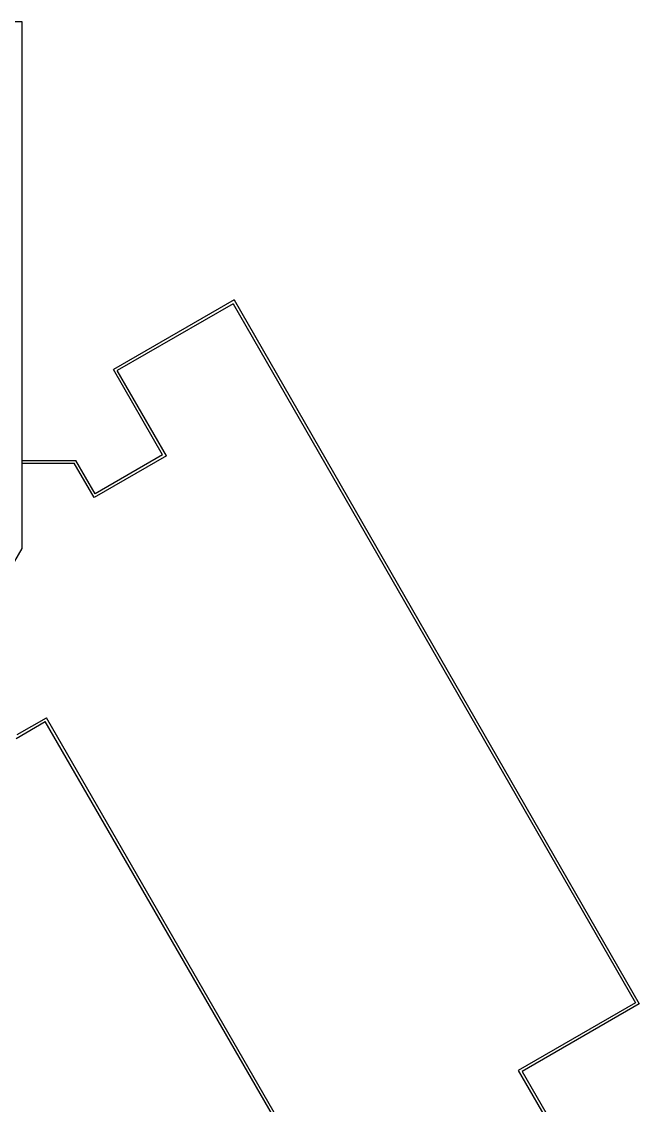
# Model space of a CAD drawing. Extents: x 1614 to 26454, y 2920 to 16595.
# Drawn here: x 23170 to 26454, y 9146 to 14911 of the extents above; entities that cross this region are included whole.
import ezdxf

# ---------------------------------------------------------------- set-up
doc = ezdxf.new("R2010")
doc.units = 0
doc.header["$MEASUREMENT"] = 0
doc.layers.add('BA_APPUI_FENETRE', color=140, linetype='CONTINUOUS')
doc.layers.add('BA_BARDAGE', color=1, linetype='CONTINUOUS')

msp = doc.modelspace()

# ---------------------------------------------------------------- linework, layer by layer
at = {"layer": 'BA_APPUI_FENETRE'}
for p, q in [((24298.9, 13430.2), (23657.5, 13060)), ((24293.4, 13409.7), (23678, 13054.5)), ((24293.4, 13409.7), (26433.7, 9691.3)), ((24298.9, 13430.2), (26454.2, 9685.9)), ((23919, 12607.1), (23657.5, 13060)), ((23939.5, 12601.6), (23678, 13054.5)), ((23171.6, 12576.3), (23458.2, 12576.3)), ((23363.4, 12576.3), (23458.2, 12576.3)), ((23560.1, 12399.8), (23458.2, 12576.3)), ((23939.5, 12601.6), (23554.6, 12379.3)), ((23919, 12607.1), (23560.1, 12399.8)), ((23171.6, 12561.3), (23449.5, 12561.3)), ((23363.4, 12561.3), (23449.5, 12561.3)), ((23554.6, 12379.3), (23449.5, 12561.3)), ((23139.4, 11097.5), (23295.3, 11187.6)), ((23144.9, 11118), (23300.8, 11208.1)), ((24735.3, 8693.3), (23295.3, 11187.6)), ((24755.8, 8687.8), (23300.8, 11208.1)), ((26433.8, 9691.4), (25810.3, 9331.4)), ((26454.2, 9685.9), (25831.5, 9326.3)), ((25810.3, 9331.4), (26170.4, 8707.7)), ((25831.5, 9326.3), (26190.9, 8702.1))]:
    msp.add_line(p, q, dxfattribs=at)
at = {"layer": 'BA_BARDAGE', "ltscale": 30}
for p, q in [((23171.6, 14910.8), (22876.9, 14910.8)), ((23171.6, 12108.2), (23171.6, 14910.8)), ((22787.8, 11443.5), (23171.6, 12108.2))]:
    msp.add_line(p, q, dxfattribs=at)

doc.saveas('drawing.dxf')
